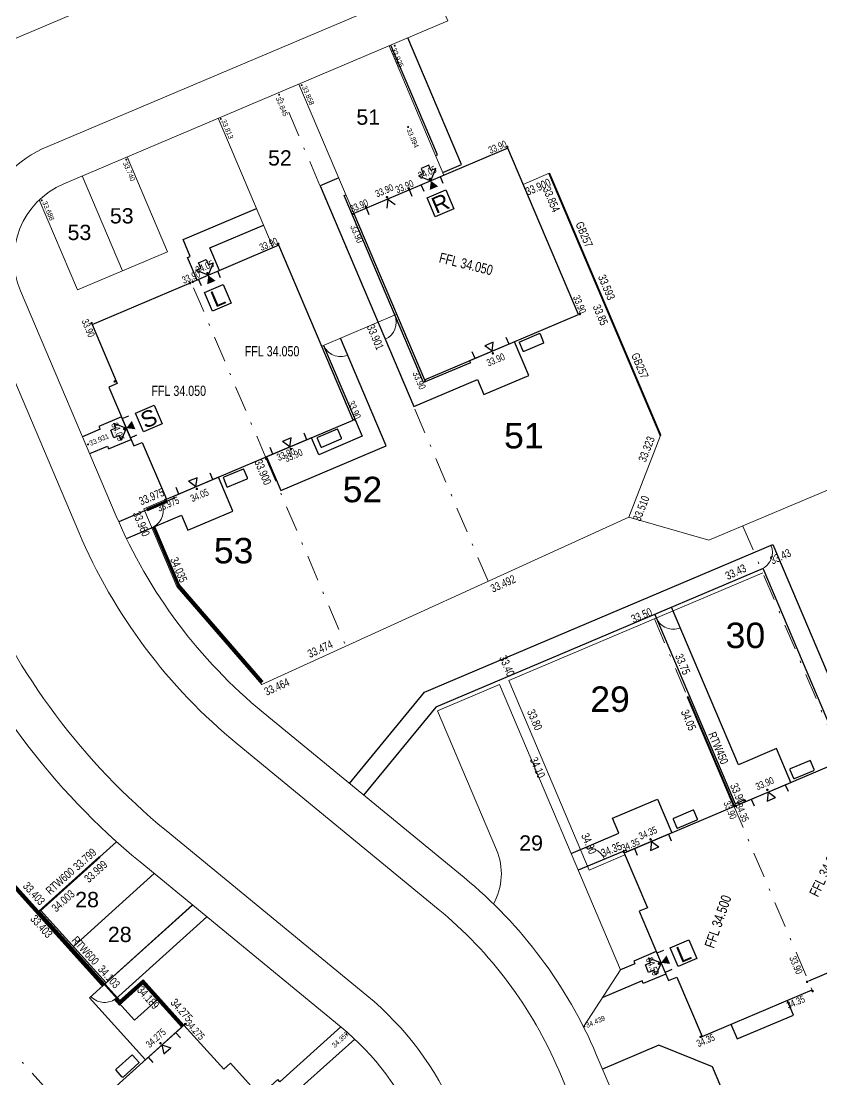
# Model space of a CAD drawing. Header units: metres. Extents: x 337936 to 338610, y 373199 to 374026.
# Drawn here: x 338120.5 to 338159.8, y 373523.3 to 373575.3 of the extents above; entities that cross this region are included whole.
import ezdxf

# ---------------------------------------------------------------- set-up
doc = ezdxf.new("R2010")
doc.units = ezdxf.units.M
for name, pattern in [('DASHDOT', [25.399999999999995, 12.7, -6.349999999999998, 0, -6.349999999999998]), ('DASHED', [0.75, 0.5, -0.25]), ('DASHED2', [0.375, 0.25, -0.125])]:
    doc.linetypes.add(name, pattern=pattern)
for name, color, linetype in [('A-WH_HT-Access-Main', 252, 'Continuous'), ('A-WH_HT-Services-ASHP', 252, 'Continuous'), ('A-WH_HT-Wall-Party Wall Line', 252, 'Continuous'), ('A-WH_HT-Wall-Structure', 252, 'Continuous'), ('DGL-Hedgerow', 252, 'HEDGE'), ('DGL-Paths', 252, 'Continuous'), ('EXTERNAL_WORKS_BACK_OF_FOOTWAY_LEVELS', 7, 'Continuous'), ('HOUSE_EXTERNAL_LEVELS', 7, 'Continuous'), ('HOUSE_SLAB_LEVEL', 7, 'Continuous'), ('PLOT_BOUNDARY_ANNOTATION', 7, 'Continuous'), ('PLOT_BOUNDARY_GRAVEL_BOARD', 7, 'Continuous')]:
    doc.layers.add(name, color=color, linetype=linetype)
doc.layers.add('A-WH_HT-Wall-Door Openings', color=252, linetype='Continuous', plot=False)
for name, color, linetype, lineweight in [('DGL_BT Gates', 252, 'Continuous', 9), ('DGL_BT Rear Fencing', 252, 'DASHDOT', 9), ('DGL_BT-Replacement Fence', 252, 'FENCELINE2', 9), ('DGL_BT-Screen Fence', 252, 'FENCELINE2', 9), ('DGL_BT-Screen Pier Wall + Panels', 252, 'DASHED', 9), ('DGL_DRIVE', 252, 'Continuous', 9), ('DGL_Footpath', 252, 'Continuous', 9), ('DGL_Plot Parking', 252, 'Continuous', 9), ('DGL_PlotNo', 252, 'Continuous', 9), ('DGL_ROAD_KERBLINE', 252, 'Continuous', 9)]:
    doc.layers.add(name, color=color, linetype=linetype, lineweight=lineweight)
doc.layers.add('HOUSE_DOORS', color=3, linetype='Continuous', true_color=0x00ff00)
doc.layers.add('PLOT_BOUNDARY_RETAINING_WALL', color=1, linetype='Continuous', true_color=0xff0000)
doc.styles.add('9751B-2D$0$SSL', font='simplex.shx')
doc.styles.add('AnnotativeArial', font='arial.ttf', dxfattribs={"height": 2})
doc.styles.add('ESTROAD', font='arial.ttf', dxfattribs={"width": 0.75})
doc.styles.get("Standard").update_dxf_attribs({"font": 'arial.ttf'})
doc.linetypes.add('FENCELINE2', pattern='A,6.349999999999998,-2.54,[132,ltypeshp.shx,S=2.54,R=0,X=-2.54,Y=0],-2.54,25.4', length=36.83)
doc.linetypes.add('HEDGE', pattern='A,0.0001,-0.165,[")",9751B-2D$0$SSL,S=0.24,R=110,X=0.1014,Y=0.0975],-0.15,[")",9751B-2D$0$SSL,S=0.3,R=90,X=0.384,Y=0.125],-0.4,[")",9751B-2D$0$SSL,S=0.24,R=70,X=0.353,Y=0.027],-0.43', length=1.1451)

msp = doc.modelspace()

# ---------------------------------------------------------------- hatches: boundary and pattern name
at = {"layer": 'EXTERNAL_WORKS_BACK_OF_FOOTWAY_LEVELS'}
h = msp.add_hatch(color=256, dxfattribs=at)
edge = h.paths.add_edge_path(flags=17)
edge.add_ellipse((338138.798473, 373574.102595), major_axis=(0.0353553390721213, 0.0353553390721213), ratio=0.9999999988106067, start_angle=45.000000000000114, end_angle=225, ccw=False)
edge.add_ellipse((338138.798473, 373574.102595), major_axis=(0.0353553390721213, 0.0353553390721213), ratio=0.9999999988106067, start_angle=225, end_angle=405, ccw=False)
h = msp.add_hatch(color=256, dxfattribs=at)
edge = h.paths.add_edge_path(flags=17)
edge.add_ellipse((338134.231998, 373572.1642410001), major_axis=(0.0353553390721213, 0.0353553390721213), ratio=0.9999999988106067, start_angle=45.000000000000114, end_angle=225, ccw=False)
edge.add_ellipse((338134.231998, 373572.1642410001), major_axis=(0.0353553390721213, 0.0353553390721213), ratio=0.9999999988106067, start_angle=225, end_angle=405, ccw=False)
h = msp.add_hatch(color=256, dxfattribs=at)
edge = h.paths.add_edge_path(flags=17)
edge.add_ellipse((338133.127391, 373571.695364), major_axis=(0.0353553390721213, 0.0353553390721213), ratio=0.9999999988106067, start_angle=45.000000000000114, end_angle=225, ccw=False)
edge.add_ellipse((338133.127391, 373571.695364), major_axis=(0.0353553390721213, 0.0353553390721213), ratio=0.9999999988106067, start_angle=225, end_angle=405, ccw=False)
h = msp.add_hatch(color=256, dxfattribs=at)
edge = h.paths.add_edge_path(flags=17)
edge.add_ellipse((338130.2667269498, 373570.5087209626), major_axis=(0.0353553390721213, 0.0353553390721213), ratio=0.9999999988106067, start_angle=45.000000000000114, end_angle=225, ccw=False)
edge.add_ellipse((338130.2667269498, 373570.5087209626), major_axis=(0.0353553390721213, 0.0353553390721213), ratio=0.9999999988106067, start_angle=225, end_angle=405, ccw=False)
h = msp.add_hatch(color=256, dxfattribs=at)
edge = h.paths.add_edge_path(flags=17)
edge.add_ellipse((338139.451133, 373570.109023), major_axis=(0.0353553390721213, 0.0353553390721213), ratio=0.9999999988106067, start_angle=45.000000000000114, end_angle=225, ccw=False)
edge.add_ellipse((338139.451133, 373570.109023), major_axis=(0.0353553390721213, 0.0353553390721213), ratio=0.9999999988106067, start_angle=225, end_angle=405, ccw=False)
h = msp.add_hatch(color=256, dxfattribs=at)
edge = h.paths.add_edge_path(flags=17)
edge.add_ellipse((338125.628732, 373568.5123720001), major_axis=(0.0353553390721213, 0.0353553390721213), ratio=0.9999999988106067, start_angle=45.000000000000114, end_angle=225, ccw=False)
edge.add_ellipse((338125.628732, 373568.5123720001), major_axis=(0.0353553390721213, 0.0353553390721213), ratio=0.9999999988106067, start_angle=225, end_angle=405, ccw=False)
h = msp.add_hatch(color=256, dxfattribs=at)
edge = h.paths.add_edge_path(flags=17)
edge.add_ellipse((338121.482775, 373566.5068340001), major_axis=(0.0353553390721213, 0.0353553390721213), ratio=0.9999999988106067, start_angle=45.000000000000114, end_angle=225, ccw=False)
edge.add_ellipse((338121.482775, 373566.5068340001), major_axis=(0.0353553390721213, 0.0353553390721213), ratio=0.9999999988106067, start_angle=225, end_angle=405, ccw=False)
h = msp.add_hatch(color=256, dxfattribs=at)
edge = h.paths.add_edge_path(flags=17)
edge.add_ellipse((338123.751757, 373554.5296770001), major_axis=(0.0353553390721213, 0.0353553390721213), ratio=0.9999999988106067, start_angle=45.000000000000114, end_angle=225, ccw=False)
edge.add_ellipse((338123.751757, 373554.5296770001), major_axis=(0.0353553390721213, 0.0353553390721213), ratio=0.9999999988106067, start_angle=225, end_angle=405, ccw=False)
h = msp.add_hatch(color=256, dxfattribs=at)
edge = h.paths.add_edge_path(flags=17)
edge.add_ellipse((338148.1017437877, 373525.9531141523), major_axis=(0.0353553390721213, 0.0353553390721213), ratio=0.9999999988106067, start_angle=45.000000000000114, end_angle=225, ccw=False)
edge.add_ellipse((338148.1017437877, 373525.9531141523), major_axis=(0.0353553390721213, 0.0353553390721213), ratio=0.9999999988106067, start_angle=225, end_angle=405, ccw=False)
h = msp.add_hatch(color=256, dxfattribs=at)
edge = h.paths.add_edge_path(flags=17)
edge.add_ellipse((338136.4275950001, 373525.568441), major_axis=(0.0353553390721213, 0.0353553390721213), ratio=0.9999999988106067, start_angle=45.000000000000114, end_angle=225, ccw=False)
edge.add_ellipse((338136.4275950001, 373525.568441), major_axis=(0.0353553390721213, 0.0353553390721213), ratio=0.9999999988106067, start_angle=225, end_angle=405, ccw=False)
at = {"layer": 'HOUSE_DOORS'}
for points in [[(338140.57214, 373567.468218), (338140.9315214609, 373567.1974116936), (338140.517294243, 373567.0215827653)], [(338129.6530500001, 373562.832665), (338130.0124314136, 373562.5618586308), (338129.5982041651, 373562.3860297748)], [(338125.6307240001, 373555.32725), (338125.9015303692, 373555.6866314136), (338126.0773592252, 373555.272404165)], [(338151.862542, 373529.076971), (338152.1333482375, 373529.4363525128), (338152.3091772454, 373529.0221253289)]]:
    msp.add_hatch(color=256, dxfattribs=at).paths.add_polyline_path(points, flags=17)
at = {"layer": 'HOUSE_EXTERNAL_LEVELS'}
h = msp.add_hatch(color=256, dxfattribs=at)
edge = h.paths.add_edge_path(flags=17)
edge.add_ellipse((338144.318691, 373569.138246), major_axis=(-0.0448128922644359, 0.0448128922644359), ratio=0.9999999998185763, start_angle=157.999988990019, end_angle=337.99998899001895, ccw=False)
edge.add_ellipse((338144.318691, 373569.138246), major_axis=(-0.0448128922644359, 0.0448128922644359), ratio=0.9999999998185763, start_angle=-22.000011009980994, end_angle=157.999988990019, ccw=False)
h = msp.add_hatch(color=256, dxfattribs=at)
edge = h.paths.add_edge_path(flags=17)
edge.add_ellipse((338140.529794, 373567.567978), major_axis=(0.0448128922644359, 0.0448128922644359), ratio=0.9999999998185763, start_angle=157.999988990019, end_angle=337.99998899001895, ccw=False)
edge.add_ellipse((338140.529794, 373567.567978), major_axis=(0.0448128922644359, 0.0448128922644359), ratio=0.9999999998185763, start_angle=-22.000011009980994, end_angle=157.999988990019, ccw=False)
h = msp.add_hatch(color=256, dxfattribs=at)
edge = h.paths.add_edge_path(flags=17)
edge.add_ellipse((338139.488341, 373567.087885), major_axis=(-0.0448128922644359, 0.0448128922644359), ratio=0.9999999998185763, start_angle=157.999988990019, end_angle=337.99998899001895, ccw=False)
edge.add_ellipse((338139.488341, 373567.087885), major_axis=(-0.0448128922644359, 0.0448128922644359), ratio=0.9999999998185763, start_angle=-22.000011009980994, end_angle=157.999988990019, ccw=False)
h = msp.add_hatch(color=256, dxfattribs=at)
edge = h.paths.add_edge_path(flags=17)
edge.add_ellipse((338138.420687, 373566.672716), major_axis=(0.0448128922644359, 0.0448128922644359), ratio=0.9999999998185763, start_angle=157.999988990019, end_angle=337.99998899001895, ccw=False)
edge.add_ellipse((338138.420687, 373566.672716), major_axis=(0.0448128922644359, 0.0448128922644359), ratio=0.9999999998185763, start_angle=-22.000011009980994, end_angle=157.999988990019, ccw=False)
h = msp.add_hatch(color=256, dxfattribs=at)
edge = h.paths.add_edge_path(flags=17)
edge.add_ellipse((338136.7293770001, 373565.837063), major_axis=(0.0448128922644359, 0.0448128922644359), ratio=0.9999999998185763, start_angle=-22.000011009980994, end_angle=157.999988990019, ccw=False)
edge.add_ellipse((338136.7293770001, 373565.837063), major_axis=(0.0448128922644359, 0.0448128922644359), ratio=0.9999999998185763, start_angle=157.999988990019, end_angle=337.99998899001895, ccw=False)
h = msp.add_hatch(color=256, dxfattribs=at)
edge = h.paths.add_edge_path(flags=17)
edge.add_ellipse((338137.3803850001, 373566.193111), major_axis=(-0.0448128922644359, 0.0448128922644359), ratio=0.9999999998185763, start_angle=157.999988990019, end_angle=337.99998899001895, ccw=False)
edge.add_ellipse((338137.3803850001, 373566.193111), major_axis=(-0.0448128922644359, 0.0448128922644359), ratio=0.9999999998185763, start_angle=-22.000011009980994, end_angle=157.999988990019, ccw=False)
h = msp.add_hatch(color=256, dxfattribs=at)
edge = h.paths.add_edge_path(flags=17)
edge.add_ellipse((338133.086475, 373564.369777), major_axis=(-0.0448128922543553, 0.0448128922543553), ratio=0.9999999997898914, start_angle=157.999978991308, end_angle=337.99997899130796, ccw=False)
edge.add_ellipse((338133.086475, 373564.369777), major_axis=(-0.0448128922543553, 0.0448128922543553), ratio=0.9999999997898914, start_angle=-22.000021008691988, end_angle=157.999978991308, ccw=False)
h = msp.add_hatch(color=256, dxfattribs=at)
edge = h.paths.add_edge_path(flags=17)
edge.add_ellipse((338129.610704, 373562.932424), major_axis=(0.0448128922543553, 0.0448128922543553), ratio=0.9999999997898914, start_angle=157.999978991308, end_angle=337.99997899130796, ccw=False)
edge.add_ellipse((338129.610704, 373562.932424), major_axis=(0.0448128922543553, 0.0448128922543553), ratio=0.9999999997898914, start_angle=-22.000021008691988, end_angle=157.999978991308, ccw=False)
h = msp.add_hatch(color=256, dxfattribs=at)
edge = h.paths.add_edge_path(flags=17)
edge.add_ellipse((338128.754597, 373562.451295), major_axis=(-0.0448128922543553, 0.0448128922543553), ratio=0.9999999997898914, start_angle=157.999978991308, end_angle=337.99997899130796, ccw=False)
edge.add_ellipse((338128.754597, 373562.451295), major_axis=(-0.0448128922543553, 0.0448128922543553), ratio=0.9999999997898914, start_angle=-22.000021008691988, end_angle=157.999978991308, ccw=False)
h = msp.add_hatch(color=256, dxfattribs=at)
edge = h.paths.add_edge_path(flags=17)
edge.add_ellipse((338128.889681, 373562.5086340001), major_axis=(0.0448128922543553, 0.0448128922543553), ratio=0.9999999997898914, start_angle=-22.000021008691988, end_angle=157.999978991308, ccw=False)
edge.add_ellipse((338128.889681, 373562.5086340001), major_axis=(0.0448128922543553, 0.0448128922543553), ratio=0.9999999997898914, start_angle=157.999978991308, end_angle=337.99997899130796, ccw=False)
h = msp.add_hatch(color=256, dxfattribs=at)
edge = h.paths.add_edge_path(flags=17)
edge.add_ellipse((338147.883812, 373560.927131), major_axis=(0.0448128922644359, 0.0448128922644359), ratio=0.9999999998185763, start_angle=157.999988990019, end_angle=337.99998899001895, ccw=False)
edge.add_ellipse((338147.883812, 373560.927131), major_axis=(0.0448128922644359, 0.0448128922644359), ratio=0.9999999998185763, start_angle=-22.000011009980994, end_angle=157.999988990019, ccw=False)
h = msp.add_hatch(color=256, dxfattribs=at)
edge = h.paths.add_edge_path(flags=17)
edge.add_ellipse((338123.930288, 373560.484976), major_axis=(0.0448128922543553, 0.0448128922543553), ratio=0.9999999997898914, start_angle=157.999978991308, end_angle=337.99997899130796, ccw=False)
edge.add_ellipse((338123.930288, 373560.484976), major_axis=(0.0448128922543553, 0.0448128922543553), ratio=0.9999999997898914, start_angle=-22.000021008691988, end_angle=157.999978991308, ccw=False)
h = msp.add_hatch(color=256, dxfattribs=at)
edge = h.paths.add_edge_path(flags=17)
edge.add_ellipse((338143.617389, 373558.998408), major_axis=(0.0448128922644359, 0.0448128922644359), ratio=0.9999999998185763, start_angle=-22.000011009980994, end_angle=157.999988990019, ccw=False)
edge.add_ellipse((338143.617389, 373558.998408), major_axis=(0.0448128922644359, 0.0448128922644359), ratio=0.9999999998185763, start_angle=157.999988990019, end_angle=337.99998899001895, ccw=False)
h = msp.add_hatch(color=256, dxfattribs=at)
edge = h.paths.add_edge_path(flags=17)
edge.add_ellipse((338143.617389, 373558.998408), major_axis=(0.0448128922644359, 0.0448128922644359), ratio=0.9999999998185763, start_angle=-22.000011009980994, end_angle=157.999988990019, ccw=False)
edge.add_ellipse((338143.617389, 373558.998408), major_axis=(0.0448128922644359, 0.0448128922644359), ratio=0.9999999998185763, start_angle=157.999988990019, end_angle=337.99998899001895, ccw=False)
h = msp.add_hatch(color=256, dxfattribs=at)
edge = h.paths.add_edge_path(flags=17)
edge.add_ellipse((338143.617389, 373558.998408), major_axis=(0.0448128922644359, 0.0448128922644359), ratio=0.9999999998185763, start_angle=-22.000011009980994, end_angle=157.999988990019, ccw=False)
edge.add_ellipse((338143.617389, 373558.998408), major_axis=(0.0448128922644359, 0.0448128922644359), ratio=0.9999999998185763, start_angle=157.999988990019, end_angle=337.99998899001895, ccw=False)
h = msp.add_hatch(color=256, dxfattribs=at)
edge = h.paths.add_edge_path(flags=17)
edge.add_ellipse((338125.065416, 373557.618771), major_axis=(-0.0448128922924173, 0.0448128922924173), ratio=0.9999999993027884, start_angle=-45, end_angle=135, ccw=False)
edge.add_ellipse((338125.065416, 373557.618771), major_axis=(-0.0448128922924173, 0.0448128922924173), ratio=0.9999999993027884, start_angle=135, end_angle=315, ccw=False)
h = msp.add_hatch(color=256, dxfattribs=at)
edge = h.paths.add_edge_path(flags=17)
edge.add_ellipse((338140.294498, 373557.6259480001), major_axis=(0.0448128922644359, 0.0448128922644359), ratio=0.9999999998185763, start_angle=-22.000011009980994, end_angle=157.999988990019, ccw=False)
edge.add_ellipse((338140.294498, 373557.6259480001), major_axis=(0.0448128922644359, 0.0448128922644359), ratio=0.9999999998185763, start_angle=157.999988990019, end_angle=337.99998899001895, ccw=False)
h = msp.add_hatch(color=256, dxfattribs=at)
edge = h.paths.add_edge_path(flags=17)
edge.add_ellipse((338136.827033, 373555.7453550001), major_axis=(0.0448128922543553, 0.0448128922543553), ratio=0.9999999997898914, start_angle=157.999978991308, end_angle=337.99997899130796, ccw=False)
edge.add_ellipse((338136.827033, 373555.7453550001), major_axis=(0.0448128922543553, 0.0448128922543553), ratio=0.9999999997898914, start_angle=-22.000021008691988, end_angle=157.999978991308, ccw=False)
h = msp.add_hatch(color=256, dxfattribs=at)
edge = h.paths.add_edge_path(flags=17)
edge.add_ellipse((338125.530964, 373555.284905), major_axis=(-0.0448128922543553, 0.0448128922543553), ratio=0.9999999997898914, start_angle=157.999978991308, end_angle=337.99997899130796, ccw=False)
edge.add_ellipse((338125.530964, 373555.284905), major_axis=(-0.0448128922543553, 0.0448128922543553), ratio=0.9999999997898914, start_angle=-22.000021008691988, end_angle=157.999978991308, ccw=False)
h = msp.add_hatch(color=256, dxfattribs=at)
edge = h.paths.add_edge_path(flags=17)
edge.add_ellipse((338133.6994570001, 373554.300628), major_axis=(0.0448128922610119, 0.0448128922610119), ratio=0.9999999999142126, start_angle=-22.009143979700696, end_angle=157.9908560202993, ccw=False)
edge.add_ellipse((338133.6994570001, 373554.300628), major_axis=(0.0448128922610119, 0.0448128922610119), ratio=0.9999999999142126, start_angle=157.9908560202993, end_angle=337.9908560202993, ccw=False)
h = msp.add_hatch(color=256, dxfattribs=at)
edge = h.paths.add_edge_path(flags=17)
edge.add_ellipse((338132.494854, 373553.8275510001), major_axis=(-0.0448128922610119, 0.0448128922610119), ratio=0.9999999999142126, start_angle=-22.009143979700696, end_angle=157.9908560202994, ccw=False)
edge.add_ellipse((338132.494854, 373553.8275510001), major_axis=(-0.0448128922610119, 0.0448128922610119), ratio=0.9999999999142126, start_angle=157.9908560202993, end_angle=337.9908560202993, ccw=False)
h = msp.add_hatch(color=256, dxfattribs=at)
edge = h.paths.add_edge_path(flags=17)
edge.add_ellipse((338132.495141, 373553.826866), major_axis=(0.0448128922662416, 0.0448128922662416), ratio=0.9999999986070955, start_angle=247.9877769964134, end_angle=427.98777699641334, ccw=False)
edge.add_ellipse((338132.495141, 373553.826866), major_axis=(0.0448128922662416, 0.0448128922662416), ratio=0.9999999986070955, start_angle=67.9877769964134, end_angle=247.9877769964134, ccw=False)
h = msp.add_hatch(color=256, dxfattribs=at)
edge = h.paths.add_edge_path(flags=17)
edge.add_ellipse((338129.0911260001, 373552.344785), major_axis=(-0.0448128922662416, 0.0448128922662416), ratio=0.9999999986070955, start_angle=-112.01222300358648, end_angle=67.9877769964134, ccw=False)
edge.add_ellipse((338129.0911260001, 373552.344785), major_axis=(-0.0448128922662416, 0.0448128922662416), ratio=0.9999999986070955, start_angle=67.9877769964134, end_angle=247.9877769964134, ccw=False)
h = msp.add_hatch(color=256, dxfattribs=at)
edge = h.paths.add_edge_path(flags=17)
edge.add_ellipse((338127.535936, 373551.802745), major_axis=(0.0448128922662416, 0.0448128922662416), ratio=0.9999999986070955, start_angle=247.9877769964134, end_angle=427.98777699641334, ccw=False)
edge.add_ellipse((338127.535936, 373551.802745), major_axis=(0.0448128922662416, 0.0448128922662416), ratio=0.9999999986070955, start_angle=67.9877769964134, end_angle=247.9877769964134, ccw=False)
h = msp.add_hatch(color=256, dxfattribs=at)
edge = h.paths.add_edge_path(flags=17)
edge.add_ellipse((338157.0796490001, 373537.566082), major_axis=(-0.0448128922593635, 0.0448128922593635), ratio=0.9999999999456868, start_angle=68.01280900608901, end_angle=248.0128090060891, ccw=False)
edge.add_ellipse((338157.0796490001, 373537.566082), major_axis=(-0.0448128922593635, 0.0448128922593635), ratio=0.9999999999456868, start_angle=-111.98719099391099, end_angle=68.01280900608901, ccw=False)
h = msp.add_hatch(color=256, dxfattribs=at)
edge = h.paths.add_edge_path(flags=17)
edge.add_ellipse((338155.420473, 373536.823339), major_axis=(-0.0448128922593635, 0.0448128922593635), ratio=0.9999999999456868, start_angle=68.01280900608901, end_angle=248.0128090060891, ccw=False)
edge.add_ellipse((338155.420473, 373536.823339), major_axis=(-0.0448128922593635, 0.0448128922593635), ratio=0.9999999999456868, start_angle=-111.98719099391099, end_angle=68.01280900608901, ccw=False)
h = msp.add_hatch(color=256, dxfattribs=at)
edge = h.paths.add_edge_path(flags=17)
edge.add_ellipse((338155.5172930001, 373536.784725), major_axis=(0.0448128922622735, 0.0448128922622735), ratio=0.9999999997859301, start_angle=-21.999999974841387, end_angle=158.0000000251586, ccw=False)
edge.add_ellipse((338155.5172930001, 373536.784725), major_axis=(0.0448128922622735, 0.0448128922622735), ratio=0.9999999997859301, start_angle=158.0000000251585, end_angle=338.00000002515856, ccw=False)
h = msp.add_hatch(color=256, dxfattribs=at)
edge = h.paths.add_edge_path(flags=17)
edge.add_ellipse((338151.352582, 373535.134644), major_axis=(0.0448128922622735, 0.0448128922622735), ratio=0.9999999997859301, start_angle=158.0000000251585, end_angle=338.00000002515856, ccw=False)
edge.add_ellipse((338151.352582, 373535.134644), major_axis=(0.0448128922622735, 0.0448128922622735), ratio=0.9999999997859301, start_angle=-21.999999974841387, end_angle=158.0000000251586, ccw=False)
h = msp.add_hatch(color=256, dxfattribs=at)
edge = h.paths.add_edge_path(flags=17)
edge.add_ellipse((338150.024621, 373534.532936), major_axis=(-0.0448128922622735, 0.0448128922622735), ratio=0.9999999997859301, start_angle=-21.999999974841387, end_angle=158.0000000251585, ccw=False)
edge.add_ellipse((338150.024621, 373534.532936), major_axis=(-0.0448128922622735, 0.0448128922622735), ratio=0.9999999997859301, start_angle=158.0000000251585, end_angle=338.00000002515856, ccw=False)
h = msp.add_hatch(color=256, dxfattribs=at)
edge = h.paths.add_edge_path(flags=17)
edge.add_ellipse((338151.762783, 373529.034626), major_axis=(-0.0448128922622735, 0.0448128922622735), ratio=0.9999999997859301, start_angle=158.0000000251585, end_angle=338.00000002515856, ccw=False)
edge.add_ellipse((338151.762783, 373529.034626), major_axis=(-0.0448128922622735, 0.0448128922622735), ratio=0.9999999997859301, start_angle=-21.999999974841387, end_angle=158.0000000251585, ccw=False)
h = msp.add_hatch(color=256, dxfattribs=at)
edge = h.paths.add_edge_path(flags=17)
edge.add_ellipse((338159.028087, 373528.1419250001), major_axis=(-0.0448128922593635, 0.0448128922593635), ratio=0.9999999999456868, start_angle=68.01280900608901, end_angle=248.0128090060891, ccw=False)
edge.add_ellipse((338159.028087, 373528.1419250001), major_axis=(-0.0448128922593635, 0.0448128922593635), ratio=0.9999999999456868, start_angle=-111.98719099391099, end_angle=68.01280900608901, ccw=False)
h = msp.add_hatch(color=256, dxfattribs=at)
edge = h.paths.add_edge_path(flags=17)
edge.add_ellipse((338159.29899, 373527.6878170001), major_axis=(-0.0448128922622735, 0.0448128922622735), ratio=0.9999999997859301, start_angle=158.0000000251585, end_angle=338.00000002515856, ccw=False)
edge.add_ellipse((338159.29899, 373527.6878170001), major_axis=(-0.0448128922622735, 0.0448128922622735), ratio=0.9999999997859301, start_angle=-21.999999974841387, end_angle=158.0000000251585, ccw=False)
h = msp.add_hatch(color=256, dxfattribs=at)
edge = h.paths.add_edge_path(flags=17)
edge.add_ellipse((338128.515833, 373526.067532), major_axis=(0.0448128922487885, 0.0448128922487885), ratio=0.9999999999830643, start_angle=-3.011791979396776, end_angle=176.9882080206032, ccw=False)
edge.add_ellipse((338128.515833, 373526.067532), major_axis=(0.0448128922487885, 0.0448128922487885), ratio=0.9999999999830643, start_angle=176.9882080206031, end_angle=356.9882080206031, ccw=False)
h = msp.add_hatch(color=256, dxfattribs=at)
edge = h.paths.add_edge_path(flags=17)
edge.add_ellipse((338153.8063180001, 373525.4360280001), major_axis=(-0.0448128922622735, 0.0448128922622735), ratio=0.9999999997859301, start_angle=158.0000000251585, end_angle=338.00000002515856, ccw=False)
edge.add_ellipse((338153.8063180001, 373525.4360280001), major_axis=(-0.0448128922622735, 0.0448128922622735), ratio=0.9999999997859301, start_angle=-21.999999974841387, end_angle=158.0000000251585, ccw=False)
h = msp.add_hatch(color=256, dxfattribs=at)
edge = h.paths.add_edge_path(flags=17)
edge.add_ellipse((338127.3075860001, 373525.125475), major_axis=(0.0448128922618427, 0.0448128922618427), ratio=0.9999999998925853, start_angle=176.999999996957, end_angle=356.999999996957, ccw=False)
edge.add_ellipse((338127.3075860001, 373525.125475), major_axis=(0.0448128922618427, 0.0448128922618427), ratio=0.9999999998925853, start_angle=-3.0000000030429987, end_angle=176.999999996957, ccw=False)

# ---------------------------------------------------------------- linework, layer by layer
at = {"layer": 'A-WH_HT-Access-Main'}
for points in [[(338140.5721396403, 373567.4682181855), (338140.8185132593, 373568.0780139483), (338140.5788525061, 373567.9762840494), (338140.469456191, 373568.2340057568), (338140.0926083161, 373568.0740434111), (338140.202004631, 373567.8163217039), (338139.9623438776, 373567.714591805), (338140.5721396403, 373567.4682181855)], [(338129.6503984327, 373562.8320824817), (338129.0406027114, 373563.0784562036), (338129.2802634818, 373563.1801860622), (338129.1708672102, 373563.4379077879), (338129.5477151121, 373563.5978700703), (338129.6571113837, 373563.3401483446), (338129.8967721541, 373563.4418782031), (338129.6503984327, 373562.8320824817)], [(338125.6307239595, 373555.327248941), (338125.3843502376, 373554.7174532198), (338125.282620379, 373554.9571139902), (338125.0248986532, 373554.8477177186), (338124.8649363711, 373555.2245656207), (338125.1226580967, 373555.3339618922), (338125.0209282381, 373555.5736226626), (338125.6307239595, 373555.327248941)], [(338151.8624446937, 373529.0772014618), (338151.6160711936, 373528.467405651), (338151.5143412477, 373528.7070663846), (338151.2566195618, 373528.5976700192), (338151.0966571427, 373528.9745178629), (338151.3543788285, 373529.0839142282), (338151.2526488827, 373529.3235749618), (338151.8624446937, 373529.0772014618)]]:
    msp.add_lwpolyline(points, dxfattribs=at)
at = {"layer": 'A-WH_HT-Services-ASHP'}
for points in [[(338144.9191478298, 373559.5274792173, -0.4142135623730951), (338144.9350410492, 373559.5668162936), (338145.8877636518, 373559.9712228252, -0.4142135623730951), (338145.927100728, 373559.9553296058), (338146.1060555024, 373559.5337383479, -0.4142135623730951), (338146.090162283, 373559.4944012716), (338145.1374396806, 373559.08999474, -0.4142135623730951), (338145.0981026043, 373559.1058879594)], [(338136.0094462463, 373555.2570837216, 0.4142135623730951), (338135.9701091726, 373555.2729769477), (338135.0173865022, 373554.868570576, 0.4142135623730951), (338135.001493276, 373554.8292335022), (338135.1804479797, 373554.4076422144, 0.4142135623730951), (338135.2197850533, 373554.3917489883), (338136.1725077237, 373554.79615536, 0.4142135623730951), (338136.1884009498, 373554.8354924336)], [(338131.4002682879, 373553.3018278875, 0.4142135623730951), (338131.3609312142, 373553.3177211137), (338130.4082085439, 373552.9133147419, 0.4142135623730951), (338130.3923153178, 373552.8739776683), (338130.5712700215, 373552.4523863804, 0.4142135623730951), (338130.6106070951, 373552.4364931543), (338131.5633297655, 373552.8408995259, 0.4142135623730951), (338131.5792229915, 373552.8802365996)], [(338158.3652827529, 373538.13485197, 0.4142135623730951), (338158.4046198323, 373538.1189587581), (338159.3573423558, 373538.5233654761, 0.4142135623730951), (338159.3732355675, 373538.5627025556), (338159.1942807106, 373538.9842937784, 0.4142135623730951), (338159.1549436313, 373539.0001869903), (338158.2022211079, 373538.5957802723, 0.4142135623730951), (338158.1863278961, 373538.5564431928)]]:
    msp.add_lwpolyline(points, format="xyb", close=True, dxfattribs=at)
at = {"layer": 'A-WH_HT-Services-ASHP', "elevation": 9.904395e-10}
for points in [[(338152.6374413025, 373535.7035275232, 0.4142135623730951), (338152.676778382, 373535.6876343114), (338153.6295009053, 373536.0920410294, 0.4142135623730951), (338153.645394117, 373536.1313781088), (338153.4664392602, 373536.5529693318, 0.4142135623730951), (338153.4271021808, 373536.5688625435), (338152.4743796575, 373536.1644558255, 0.4142135623730951), (338152.4584864457, 373536.125118746)], [(338126.2466099718, 373524.1992672314, -0.4142135623730951), (338126.2443895452, 373524.1568989684), (338125.4752346508, 373523.4643487908, -0.4142135623730951), (338125.4328663878, 373523.4665692175), (338125.1264045701, 373523.8069295475, -0.4142135623730951), (338125.1286249967, 373523.8492978105), (338125.8977798913, 373524.541847988, -0.4142135623730951), (338125.9401481541, 373524.5396275614)]]:
    msp.add_lwpolyline(points, format="xyb", close=True, dxfattribs=at)
at = {"layer": 'A-WH_HT-Wall-Door Openings', "linetype": 'ByBlock'}
for p, q in [((338141.1804804449, 373567.3435013953), (338141.0427477856, 373567.6679793829)), ((338139.6547435237, 373566.6958648482), (338139.5170108643, 373567.0203428359)), ((338140.2392641541, 373566.9439790004), (338140.1015314948, 373567.2684569882)), ((338137.5467872344, 373565.8010909761), (338137.4090545751, 373566.1255689639)), ((338130.2587392165, 373562.7073655893), (338130.1210066116, 373563.0318436001)), ((338129.3175228585, 373562.3078433525), (338129.1797902536, 373562.6323213634)), ((338144.4081003415, 373559.451779384), (338144.2703676821, 373559.7762573718)), ((338142.7419864186, 373558.7445563672), (338142.6042537591, 373559.069034355)), ((338125.430962841, 373555.79785712), (338125.755440852, 373555.9355897248)), ((338125.8304850778, 373554.8566407621), (338126.1549630887, 373554.9943733669)), ((338134.4904457751, 373554.7535337548), (338134.3527131703, 373555.0780117657)), ((338132.8243317333, 373554.0463110179), (338132.6865991284, 373554.3707890288)), ((338129.881267817, 373552.7982779208), (338129.7435352121, 373553.1227559317)), ((338128.215153775, 373552.0910551839), (338128.0774211703, 373552.4155331948)), ((338157.9558253748, 373537.8198207703), (338158.0935580976, 373537.4953428094)), ((338156.28971159, 373537.1125974277), (338156.4274443129, 373536.7881194668)), ((338152.2279839226, 373535.3884963276), (338152.3657166454, 373535.0640183668)), ((338150.5618701378, 373534.6812729851), (338150.6996028606, 373534.3567950244)), ((338151.9871613649, 373529.6855422915), (338151.662683404, 373529.5478095686)), ((338152.3866839438, 373528.7443260789), (338152.0622059829, 373528.6065933561)), ((338128.0502614979, 373525.6483501043), (338128.2861300365, 373525.3863915532)), ((338126.7051693636, 373524.4372237069), (338126.9410379025, 373524.175265156))]:
    msp.add_line(p, q, dxfattribs=at)
at = {"layer": 'A-WH_HT-Wall-Party Wall Line', "linetype": 'DASHDOT', "lineweight": 15, "ltscale": 0.1}
for points in [[(338132.5241952108, 373553.7571788753), (338128.762434493, 373562.6193407193)], [(338155.3911412411, 373536.8941310028), (338159.1529051804, 373528.0319705262)], [(338155.391141239, 373536.8941310079), (338159.3289295267, 373527.617283084)]]:
    msp.add_lwpolyline(points, dxfattribs=at)
at = {"layer": 'A-WH_HT-Wall-Structure'}
for p, q in [((338123.958936726, 373560.4174249169), (338128.8215043646, 373562.4814603354)), ((338127.6034782055, 373551.8314145714), (338132.4660458442, 373553.89544999))]:
    msp.add_line(p, q, dxfattribs=at)
at = {"layer": 'A-WH_HT-Wall-Structure', "lineweight": -3}
for p, q in [((338158.3548998239, 373526.5112772616), (338158.0471990602, 373527.2361748338)), ((338155.5910840015, 373525.3381070484), (338158.3548998239, 373526.5112772616)), ((338155.2833832377, 373526.0630046205), (338155.5910840015, 373525.3381070484))]:
    msp.add_line(p, q, dxfattribs=at)
msp.add_lwpolyline([(338144.3473604838, 373569.0707034879), (338136.7969187966, 373565.865732883), (338140.2658281571, 373557.6934901157), (338147.8162698444, 373560.8984607206)], close=True, dxfattribs=at)
for points in [[(338132.4664854163, 373553.8944144219), (338136.7594905891, 373555.7166851616), (338133.1149491095, 373564.3026955071), (338128.8219439368, 373562.4804247673)], [(338123.958936726, 373560.4174249169), (338125.1897387265, 373557.5178341811), (338124.7755114786, 373557.342005324), (338126.0024061712, 373554.451619638), (338126.4166334192, 373554.6274484953), (338127.6034782055, 373551.8314145714)], [(338155.4497509104, 373536.7560552749), (338160.763365177, 373539.0115507139)], [(338155.4497509089, 373536.7560552774), (338150.0532912068, 373534.4653940372), (338151.1924678124, 373531.781662137), (338150.787445676, 373531.60974044), (338152.2341276794, 373528.2015712208), (338152.6391498147, 373528.3734929168), (338153.873860181, 373525.46469758), (338159.2703198587, 373527.75535881)], [(338164.4079097777, 373530.4255416933), (338159.0942955111, 373528.1700462543)], [(338123.9536756464, 373521.9597676369), (338128.4608490132, 373526.018044764), (338130.4116992957, 373523.8514060247), (338130.7386830196, 373524.145823492), (338133.2161390888, 373521.3943297758), (338132.8891553661, 373521.0999123089), (338135.0036080816, 373518.7515746599), (338130.4964347148, 373514.6932975328)]]:
    msp.add_lwpolyline(points, dxfattribs=at)
at = {"layer": 'DGL-Hedgerow', "flags": 128}
msp.add_lwpolyline([(338156.5603560892, 373518.8310743153), (338154.380913949, 373523.9655182373), (338151.7584419852, 373525.0250656872), (338148.996927425, 373523.8528723018)], dxfattribs=at)
at = {"layer": 'DGL-Paths'}
msp.add_line((338151.5563438846, 373546.1842778926), (338155.5022549021, 373536.8882940882), dxfattribs=at)
for points in [[(338140.805074964, 373568.7077716121), (338140.897125457, 373568.7468447071), (338138.6113482332, 373574.1318013154)], [(338141.1567328177, 373567.8793171754), (338142.0772377475, 373568.2700481239), (338139.4398026014, 373574.4834593312)], [(338136.0545299946, 373567.6146922499), (338135.1340250646, 373567.2239613014), (338139.7360541757, 373556.3822542375), (338142.8611684126, 373557.7087858075), (338143.1737531715, 373556.9723818636), (338145.382965003, 373557.9101361401), (338144.6796492959, 373559.5670450139), (338142.4704374641, 373558.6292907374), (338142.509510559, 373558.5372402444), (338140.212850759, 373557.562366528), (338136.3141373551, 373566.7471647182), (338136.4061878481, 373566.786237813)], [(338129.2388224791, 373562.6568358511), (338129.1007467297, 373562.5982262321), (338128.6318697771, 373563.7028322265), (338128.7699455266, 373563.7614418457), (338128.4182878121, 373564.5898963416), (338132.0184576065, 373566.1180762088)], [(338130.2053527243, 373563.0671031846), (338129.7364757717, 373564.1717091791), (338132.3701156222, 373565.2896218407)], [(338135.3082859725, 373559.3914431322), (338137.2031942522, 373554.9273144664), (338135.0735756515, 373554.0233206112), (338134.7219224879, 373554.851764386), (338132.5127104986, 373553.9140104807), (338133.2160259275, 373552.257101489), (338138.3833201148, 373554.4504855223), (338136.1367403406, 373559.7431011479)], [(338123.8355208884, 373554.0763703907), (338124.7019463663, 373554.4441458144), (338124.7605559854, 373554.3060700651), (338125.8651619797, 373554.7749470176), (338125.3962850269, 373555.8795530123), (338124.2916790326, 373555.4106760596), (338124.3502886518, 373555.2726003103), (338123.4838631741, 373554.9048248866)], [(338125.6351891779, 373549.9092944933), (338128.3348935308, 373551.0552498425), (338128.6474781656, 373550.3188458471), (338130.8566901547, 373551.2565997523), (338130.1533747257, 373552.913508744), (338127.9441627365, 373551.9757548388), (338127.9832358159, 373551.8837043394), (338125.2589997507, 373550.7273359053)], [(338147.4533484297, 373534.4481441821), (338149.7960332808, 373535.4425549048), (338149.4834483784, 373536.1789587866), (338151.6926600268, 373537.116713495), (338152.395976058, 373535.4598047587), (338150.1867644097, 373534.5220500505), (338150.1476912968, 373534.6141005357), (338147.8050064458, 373533.6196898141)], [(338136.1576519186, 373525.9281112771), (338133.170460879, 373523.2384323845), (338133.0700912881, 373523.3499041083), (338132.1783174978, 373522.5469473809), (338132.9812742252, 373521.6551735903), (338133.8730480158, 373522.4581303178), (338133.7726784247, 373522.5696020414), (338136.8377288592, 373525.3293858483)]]:
    msp.add_lwpolyline(points, dxfattribs=at)
at = {"layer": 'DGL-Paths', "flags": 128}
for points in [[(338136.5767256812, 373537.8840128647), (338140.266095647, 373542.3695761868), (338157.3467545035, 373549.6198857154), (338160.9805539991, 373541.0591905786), (338164.8061721703, 373542.6830691486), (338165.5094882014, 373541.0261604123), (338163.3002765531, 373540.088405704), (338162.9486185364, 373540.9168600745), (338160.5037576458, 373539.8790781966), (338156.8699581511, 373548.4397733318), (338140.8209560287, 373541.6273761055), (338137.2718143353, 373537.3123033556)], [(338155.5022549021, 373536.8882940882), (338155.9776956589, 373537.0901067161), (338156.0172421526, 373536.9969410156), (338158.2264538008, 373537.934695724), (338157.5231377695, 373539.5916044601), (338155.6669397325, 373538.8036951395), (338152.3847982526, 373546.5359359082)], [(338129.5837516972, 373531.3351356114), (338125.0971578152, 373527.2953883403), (338126.0339406637, 373526.2549855846), (338127.1486579021, 373527.2586814939), (338128.3530929933, 373525.9210208079), (338126.5695454119, 373524.3151073528), (338123.8261099261, 373527.3620011382), (338128.8834315681, 373531.9156339917)], [(338151.6280060162, 373529.6295043739), (338150.5234001924, 373529.1606270197), (338150.5820098616, 373529.0225512918), (338149.8824261755, 373528.7255956353)], [(338152.0968833704, 373528.5248985496), (338150.9922775465, 373528.0560211956), (338150.9336678772, 373528.1940969236), (338149.0058500808, 373527.3757868187)]]:
    msp.add_lwpolyline(points, dxfattribs=at)
at = {"layer": 'DGL_BT Gates'}
for centre, radius, start, end in [((338137.9777493373, 373560.5245631035), 0.9000000000638085, 293.000000009503, 23.00000000206007), ((338136.1367403406, 373559.7431011479), 0.8999999999728343, 202.9999999946171, 293.00000000513), ((338126.5380425038, 373551.2702567941), 0.8999999998737669, 292.9999999902441, 23.00000000819994), ((338156.42624965, 373549.2291545869), 0.9, 292.9999999976871, 22.99999999768703), ((338152.4629444783, 373546.3518349374), 0.9, 202.999999997687, 293.0000000020601), ((338148.2652588725, 373533.8150553783), 0.8999999999192541, 22.99999999768703, 112.999999997687), ((338124.5655390288, 373528.0277860918), 0.900000000213218, 221.9999999580206, 312.0012386052881)]:
    msp.add_arc(centre, radius, start, end, dxfattribs=at)
at = {"layer": 'DGL_BT Rear Fencing', "ltscale": 0.1}
for p, q in [((338143.3767156261, 373547.8053957108), (338133.1803674038, 373571.8264867895, 3.6226493e-09)), ((338132.4661952529, 373553.8950980045), (338136.4126674224, 373544.5977922073)), ((338155.8795204524, 373550.5171678601), (338160.763365177, 373539.0115507139)), ((338151.5424396248, 373545.9611038089), (338155.4497508967, 373536.7560553071))]:
    msp.add_line(p, q, dxfattribs=at)
at = {"layer": 'DGL_BT Rear Fencing', "ltscale": 0.1, "flags": 128}
msp.add_lwpolyline([(338128.9263580948, 373514.8678438989), (338114.6549405606, 373530.717858808)], dxfattribs=at)
at = {"layer": 'DGL_BT-Replacement Fence', "ltscale": 0.05}
msp.add_lwpolyline([(338167.7150607484, 373555.5150489429), (338154.2010381318, 373549.8334868675), (338150.2883633583, 373550.9504175792)], dxfattribs=at)
at = {"layer": 'DGL_BT-Screen Fence', "ltscale": 0.03}
msp.add_line((338135.2162348159, 373559.3523697346), (338138.8982539203, 373560.9152941173), dxfattribs=at)
for points in [[(338127.6034782054, 373551.8314145716), (338126.4988273277, 373551.3626419596), (338128.1170911251, 373547.5502513639), (338132.2817449623, 373542.7339280168), (338150.2883633583, 373550.9504175792), (338151.8454591282, 373554.9573173115), (338146.3782611561, 373567.8372355919), (338145.101061038, 373567.2950952888)], [(338150.0923643198, 373534.3733435519), (338148.3434050986, 373533.6309544071), (338144.3970206976, 373542.9280534231), (338156.8560538914, 373548.2165992482)], [(338128.4608489922, 373526.0180447451), (338126.4534571753, 373528.2474792222), (338125.3015826953, 373527.2103267832), (338119.8494664904, 373533.2655152807), (338081.7635416424, 373514.5862644169), (338084.9119833449, 373507.1401981822)]]:
    msp.add_lwpolyline(points, dxfattribs=at)
at = {"layer": 'DGL_BT-Screen Pier Wall + Panels', "ltscale": 0.5, "const_width": 0.15, "flags": 128}
for points in [[(338127.6425425718, 373551.739360374), (338126.6299546386, 373551.3096558404), (338126.6300930035, 373551.3093298735)], [(338126.9817510192, 373550.4808755049), (338128.2030055159, 373547.6037802098), (338132.308387185, 373542.8560037185)], [(338124.4912245461, 373527.9608730311), (338119.7561237062, 373533.2197352902)], [(338128.3865345098, 373525.9511316844), (338126.4460557532, 373528.1062516789), (338125.2941812731, 373527.06909924), (338125.0897131546, 373527.2961840917)]]:
    msp.add_lwpolyline(points, dxfattribs=at)
at = {"layer": 'DGL_DRIVE'}
for p, q in [((338141.2153424599, 373567.7412414358), (338138.5192977479, 373574.0927282026)), ((338136.7969187966, 373565.8657328831), (338134.1008744513, 373572.2172187856)), ((338132.8386980959, 373564.1857107115), (338130.142703881, 373570.5370750601, 5.2510441e-09)), ((338123.4724978961, 373567.7057406003), (338125.4481431891, 373563.0514072583))]:
    msp.add_line(p, q, dxfattribs=at)
msp.add_lwpolyline([(338121.3634233894, 373566.5320773314), (338123.2389312, 373562.1136533531), (338127.6573551784, 373563.9891611636), (338125.6817095444, 373568.6434953088)], dxfattribs=at)
at = {"layer": 'DGL_DRIVE', "flags": 128}
msp.add_lwpolyline([(338148.0643063556, 373525.9259366246), (338149.8824261754, 373528.7255956349), (338143.936768271, 373542.7326878587), (338140.8991022551, 373541.4432751333), (338143.7920654401, 373534.6278809782, -0.2339543488326322), (338143.6371961648, 373531.9706285486)], format="xyb", dxfattribs=at)
for points in [[(338125.1568939156, 373535.0192815209), (338121.4280266031, 373531.6617943168), (338124.6398535112, 373528.0946991522), (338128.8808278284, 373531.913289574)], [(338127.0063641788, 373533.4550334743), (338123.0339400571, 373529.8782467346)]]:
    msp.add_lwpolyline(points, dxfattribs=at)
at = {"layer": 'DGL_Footpath', "flags": 128}
for points in [[(338125.1383098645, 373551.0071887971), (338120.4409513499, 373562.0734831519, -0.4142135623706935), (338122.5600459707, 373567.3184277369), (338141.4061808108, 373575.3181373603), (338137.6942350905, 373584.0629334678), (338118.8318574937, 373576.0563292039, -0.4070529093821821), (338113.626322499, 373578.085657211, 0.0769269118735732), (338104.4552707398, 373592.0993442788), (338084.2264340414, 373614.5657434761)], [(338149.5146876812, 373522.6331055766), (338148.6888809122, 373524.578584408, 0.1208483769893229), (338142.1989414195, 373533.259747773), (338132.3443708819, 373541.365119152, -0.1209240257993638), (338125.1383098647, 373551.0071887973)], [(338140.6027681554, 373519.314877956), (338139.9440848043, 373520.866638688, 0.1208483769892233), (338136.1642299349, 373525.9227008671), (338126.3096593973, 373534.028072246, -0.1208493139670793), (338116.3964049615, 373547.2884289523)]]:
    msp.add_lwpolyline(points, format="xyb", dxfattribs=at)
at = {"layer": 'DGL_ROAD_KERBLINE', "flags": 128}
for points in [[(338123.3033960164, 373550.2113657818), (338118.599941364, 373561.2920215523, -0.4142135623654627), (338121.7785837137, 373569.1594374439), (338138.7837088472, 373576.3776848101), (338136.6346876407, 373581.4404615039), (338119.6133197506, 373574.2153194971, -0.407052909385862), (338111.8050172588, 373577.2593115076, 0.0769269118734504), (338102.9689810888, 373590.761083066), (338082.7401443904, 373613.2274822633)], [(338147.9373799749, 373521.2304003376), (338146.8478712052, 373523.7971221515, 0.1208483769897569), (338140.9284758436, 373531.7151063191), (338131.0739053061, 373539.8204776981, -0.1207732554007159), (338123.3033959993, 373550.2113658222)], [(338142.8746032807, 373519.081379131), (338141.7850945112, 373521.6481009446, 0.1208483769900412), (338137.4346955106, 373527.467342321), (338127.5801249731, 373535.5727136998, -0.120849313966876), (338118.237417555, 373548.0698844086)]]:
    msp.add_lwpolyline(points, format="xyb", dxfattribs=at)
at = {"layer": 'HOUSE_DOORS'}
for p, q in [((338138.463033, 373566.572956), (338138.408187243, 373566.1263207653)), ((338138.463033, 373566.572956), (338138.8224144609, 373566.3021496936)), ((338143.629888757, 373559.5448032348), (338143.2156615392, 373559.3689743065)), ((338143.629888757, 373559.5448032348), (338143.2156615392, 373559.3689743065)), ((338143.629888757, 373559.5448032348), (338143.2156615392, 373559.3689743065)), ((338143.575043, 373559.098168), (338143.629888757, 373559.5448032348)), ((338143.575043, 373559.098168), (338143.629888757, 373559.5448032348)), ((338143.575043, 373559.098168), (338143.629888757, 373559.5448032348)), ((338143.575043, 373559.098168), (338143.2156615392, 373559.3689743065)), ((338143.575043, 373559.098168), (338143.2156615392, 373559.3689743065)), ((338143.575043, 373559.098168), (338143.2156615392, 373559.3689743065)), ((338133.7120439503, 373554.8470204867), (338133.2977887105, 373554.6712575888)), ((338133.657127, 373554.400394), (338133.2977887105, 373554.6712575888)), ((338133.657127, 373554.400394), (338133.7120439503, 373554.8470204867)), ((338129.1037429515, 373552.8911775349), (338128.6894782669, 373552.7154368988)), ((338129.048802, 373552.444554), (338129.1037429515, 373552.8911775349)), ((338129.048802, 373552.444554), (338128.6894782669, 373552.7154368988)), ((338157.1220170001, 373537.466331), (338157.0672711796, 373537.0196835047)), ((338157.0672711796, 373537.0196835047), (338157.4814590451, 373537.1956051123)), ((338157.1220170001, 373537.466331), (338157.4814590451, 373537.1956051123)), ((338151.394927, 373535.034885), (338151.3400813288, 373534.5882497547)), ((338151.3400813288, 373534.5882497547), (338151.7543085128, 373534.7640787625)), ((338151.394927, 373535.034885), (338151.7543085128, 373534.7640787625)), ((338127.380103, 373525.044937), (338127.808070783, 373524.905887848)), ((338127.380103, 373525.044937), (338127.4736556116, 373524.6047790751)), ((338127.4736556116, 373524.6047790751), (338127.808070783, 373524.905887848))]:
    msp.add_line(p, q, dxfattribs=at)
at = {"layer": 'HOUSE_EXTERNAL_LEVELS', "color": 0, "flags": 128}
for points in [[(338140.3853990599, 373566.6284989884), (338141.3059039883, 373567.0192299402), (338141.6966349402, 373566.0987250117), (338140.7761300117, 373565.70799406), (338140.3853990599, 373566.6284989884)], [(338129.4663091061, 373561.9929461028), (338130.3868141028, 373562.3836768939), (338130.7775448939, 373561.4631718973), (338129.8570398973, 373561.0724411061), (338129.4663091061, 373561.9929461028)], [(338126.0797111061, 373556.0610141028), (338127.0002161028, 373556.451744894), (338127.3909468939, 373555.5312398973), (338126.4704418973, 373555.1405091062), (338126.0797111061, 373556.0610141028)], [(338152.311530009, 373529.8107358625), (338153.2320348625, 373530.201466991), (338153.6227659911, 373529.2809621375), (338152.7022611376, 373528.890231009), (338152.311530009, 373529.8107358625)]]:
    msp.add_lwpolyline(points, dxfattribs=at)
at = {"layer": 'PLOT_BOUNDARY_GRAVEL_BOARD', "color": 130, "linetype": 'DASHED2', "ltscale": 2, "const_width": 0.1}
for points in [[(338149.063981, 373561.510072), (338146.378261, 373567.8372360001)], [(338151.845459, 373554.9573170001), (338149.063981, 373561.510072)]]:
    msp.add_lwpolyline(points, dxfattribs=at)
at = {"layer": 'PLOT_BOUNDARY_RETAINING_WALL', "color": 210, "linetype": 'DASHED2', "ltscale": 2, "const_width": 0.1}
for points in [[(338155.4497510001, 373536.756055), (338153.15921, 373542.1574070001)], [(338124.327805, 373534.272766), (338121.353712, 373531.5948810001)], [(338121.353712, 373531.5948810001), (338125.301583, 373527.2103270001)]]:
    msp.add_lwpolyline(points, dxfattribs=at)

# ---------------------------------------------------------------- texts
at = {"layer": 'DGL_Plot Parking', "char_height": 0.75, "attachment_point": 5, "style": 'AnnotativeArial'}
for s, insert in [('51', (338137.4998557446, 373570.5913707001)), ('52', (338133.1675535176, 373568.5885281276)), ('53', (338125.4081864975, 373565.745780375)), ('53', (338123.3324923657, 373564.9307710632)), ('29', (338145.488849155, 373534.9526602128)), ('28', (338123.7080656764, 373532.1758252803)), ('28', (338125.3105628069, 373530.463762815))]:
    msp.add_mtext(s, dxfattribs=dict(at, insert=insert))
at = {"layer": 'DGL_PlotNo', "char_height": 1.25, "width": 2.665373465211459, "attachment_point": 5, "style": 'AnnotativeArial'}
for s, insert in [('51', (338145.1333377747, 373554.947066166)), ('52', (338137.216591476, 373552.3049883083)), ('53', (338130.8959387604, 373549.3031159033)), ('30', (338156.0041616592, 373545.1437800066)), ('29', (338149.3634976028, 373542.0114886191))]:
    msp.add_mtext(s, dxfattribs=dict(at, insert=insert))
at = {"layer": 'EXTERNAL_WORKS_BACK_OF_FOOTWAY_LEVELS', "linetype": 'Continuous', "style": 'ESTROAD', "width": 0.75}
for s, rotation, p in [('33.925', 293.0000001569679, (338138.6277048735, 373573.933420856)), ('33.858', 293.0000001569679, (338134.2453308735, 373572.073213856)), ('33.845', 293.0000001569679, (338132.9566228735, 373571.5261898559)), ('33.813', 293.0000001569679, (338130.2800588232, 373570.4176928185)), ('33.894', 293.0000001569679, (338139.3724148735, 373569.978921856)), ('33.740', 292.9999696125354, (338125.4579638532, 373568.3431979188)), ('33.688', 292.9999696125354, (338121.4985818532, 373566.4099759188)), ('33.931', 22.99997886692661, (338123.8818581002, 373554.4509588593)), ('34.439', 23.00000015696791, (338148.2318439318, 373525.8743960257)), ('34.357', 41.99999998164712, (338135.8492420377, 373524.8817808246))]:
    msp.add_text(s, height=0.25, rotation=rotation, dxfattribs=at).set_placement(p)
at = {"layer": 'HOUSE_DOORS', "color": 100, "linetype": 'Continuous', "style": 'ESTROAD', "width": 0.75}
for s, rotation, p in [('34.05', 22.99998834519012, (338140.0410639354, 373567.5441322327)), ('33.90', 22.99998834519012, (338137.9332755305, 373566.6494299429)), ('34.05', 22.99997886692662, (338129.1219738795, 373562.9085792915)), ('33.90', 22.99998834519012, (338143.3969435305, 373558.3461879429)), ('34.05', 292.9999696125354, (338124.878183349, 373555.5066681752)), ('33.90', 22.99085612559576, (338133.4789077015, 373553.6484423589)), ('34.05', 22.9877778691206, (338128.8692228447, 373551.6920519483)), ('33.90', 23.01280993380636, (338156.5922431214, 373537.5426867497)), ('34.35', 23.00000015696791, (338150.8638510052, 373535.1107991597)), ('34.50', 293.0000001569679, (338151.11056187, 373529.2550703999)), ('34.275', 41.99999998164711, (338126.7774638707, 373524.875579954))]:
    msp.add_text(s, height=0.35, rotation=rotation, dxfattribs=at).set_placement(p)
at = {"layer": 'HOUSE_EXTERNAL_LEVELS', "color": 0, "linetype": 'Continuous', "style": 'ESTROAD', "width": 0.75}
for s, rotation, p in [('33.90', 22.99998834519012, (338143.4885508933, 373568.7902314739)), ('33.90', 22.99998834519012, (338138.9205148933, 373566.8512164739)), ('33.90', 22.99998834519012, (338136.6931288934, 373565.9057474739)), ('33.90', 293.0000001569679, (338136.6091014229, 373565.2266087983)), ('33.90', 22.99997886692662, (338132.2563348087, 373564.0217635999)), ('33.90', 22.99997886692662, (338128.4515008088, 373562.4067086)), ('33.90', 293.0000001569679, (338147.5357973172, 373561.7572700016)), ('33.90', 292.9999696125354, (338123.425460723, 373560.5926232737)), ('33.90', 293.0000001569679, (338139.663578423, 373558.0307087983)), ('33.90', 292.9999696125354, (338136.4790187228, 373556.5754952737)), ('33.90', 22.99085612559576, (338133.1052508829, 373553.7071619234)), ('33.975', 22.9877778691206, (338127.2376507167, 373551.2171541216)), ('33.90', 293.0128173820825, (338154.9156110637, 373536.9309567602)), ('34.35', 293.0000001569679, (338155.5149694229, 373536.8004677984)), ('34.35', 23.00000015696791, (338150.0088782018, 373534.5306124229)), ('33.90', 293.0128173820825, (338158.1474230637, 373529.3220127601)), ('34.35', 23.00000015696791, (338158.1160668087, 373526.8062978963)), ('34.275', 311.9882200336753, (338128.5085145124, 373526.0816628738)), ('34.35', 23.00000015696791, (338153.6959498087, 373524.9300698963))]:
    msp.add_text(s, height=0.35, rotation=rotation, dxfattribs=at).set_placement(p)
at = {"layer": 'HOUSE_EXTERNAL_LEVELS', "color": 0, "char_height": 0.8, "width": 0.8, "attachment_point": 5, "line_spacing_factor": 0.888}
for s, insert, rotation in [('\\W1.00;R', (338141.041017, 373566.363612), 22.999989), ('\\W1.00;L', (338130.121927, 373561.728059), 22.999979), ('\\W1.00;S', (338126.735329, 373555.796127), 22.999979), ('\\W1.00;L', (338152.9671480001, 373529.545849), 23)]:
    msp.add_mtext(s, dxfattribs=dict(at, insert=insert, rotation=rotation))
at = {"layer": 'HOUSE_SLAB_LEVEL', "color": 1, "linetype": 'Continuous', "true_color": 0xff0000, "style": 'ESTROAD', "width": 0.75}
for s, rotation, p in [('FFL 34.050', 345.9999998069875, (338140.9384293236, 373563.4690804172)), ('FFL 34.050', 64.01280973173566, (338159.5597001177, 373532.2712832866)), ('FFL 34.500', 71.00000032355194, (338154.4559101849, 373529.7549987057))]:
    msp.add_text(s, height=0.5, rotation=rotation, dxfattribs=at).set_placement(p)
for p in [(338131.4422474695, 373558.8520776413), (338126.8641434694, 373556.9091006412)]:
    msp.add_text('FFL 34.050', height=0.5, dxfattribs=at).set_placement(p)
at = {"layer": 'PLOT_BOUNDARY_ANNOTATION', "linetype": 'Continuous', "style": 'ESTROAD', "width": 0.75}
for s, rotation, p in [('33.900', 23.00003814968794, (338145.3199394905, 373566.7344087453)), ('33.854', 293.0000001569679, (338146.0520136519, 373567.0660537594)), ('GB257', 293.0000001569679, (338147.6559532688, 373565.3564980654)), ('33.593', 293.0000001569679, (338148.7611875304, 373562.7534255286)), ('33.85', 293.0000001569679, (338148.503294652, 373561.2911937594)), ('33.901', 293.0008851296833, (338137.4170678259, 373560.3056769428)), ('GB257', 293.0000001569679, (338150.3895522689, 373558.9165390653)), ('33.323', 68.76369475187003, (338151.1066854689, 373553.6279613238)), ('33.900', 292.9971008833432, (338131.9057875312, 373553.6755648155)), ('33.975', 22.99455641079661, (338126.3580230549, 373551.5278598928)), ('33.510', 68.76369475187003, (338150.8427711347, 373550.7160920649)), ('33.960', 293.0000001569679, (338125.938140652, 373551.1437637595)), ('33.43', 24.62386147863382, (338157.3274753728, 373548.6220809494)), ('34.035', 293.0000001569679, (338127.7766019856, 373548.8824116064)), ('33.43', 24.98433518847361, (338155.1361346034, 373547.8641491974)), ('33.492', 24.52739712035079, (338143.6137811007, 373547.2434676657)), ('33.50', 23.00000015696791, (338150.5050165597, 373545.7457231935)), ('33.474', 24.52739712035079, (338134.6395076589, 373544.0374196876)), ('33.40', 293.3858340072255, (338143.9170657833, 373544.0591811284)), ('33.75', 293.0174867454604, (338152.5408991038, 373544.1405102548)), ('33.464', 24.52739712035079, (338132.5154911007, 373542.1792746658)), ('33.80', 293.3858340072255, (338145.2794777833, 373541.4091821285)), ('34.05', 292.9802552649587, (338152.8278481761, 373541.3977715441)), ('RTW450', 292.9802552649587, (338154.1696007347, 373540.3045405988)), ('34.10', 293.6923828452423, (338145.4145997657, 373539.0599623537)), ('33.90', 292.9802552649587, (338155.2387845003, 373537.7839856517)), ('34.30', 293.6923828452423, (338147.934456692, 373535.330136795)), ('33.799', 41.99999998164711, (338123.2503147405, 373533.5812619833)), ('34.35', 23.00000015696791, (338149.0224196283, 373534.2527938556)), ('33.999', 41.99999998164711, (338123.7914613238, 373532.9802574762)), ('RTW600', 41.99999998164711, (338121.9044420782, 373532.3915037068)), ('33.403', 311.9999999816471, (338120.5287927731, 373532.8205440315)), ('34.003', 41.99999998164711, (338122.1890941435, 373531.5374804932)), ('33.403', 311.9999999816471, (338120.8948324934, 373531.2053858566)), ('RTW600', 311.9999999816471, (338122.9238352562, 373530.160171851)), ('34.103', 311.9999999816471, (338124.209010773, 373528.7332480315)), ('34.189', 312.0114746623508, (338126.1285117026, 373527.7092897276)), ('34.275', 312.0114746623508, (338127.7684793293, 373527.0970143751))]:
    msp.add_text(s, height=0.4, rotation=rotation, dxfattribs=at).set_placement(p)

doc.saveas('drawing.dxf')
